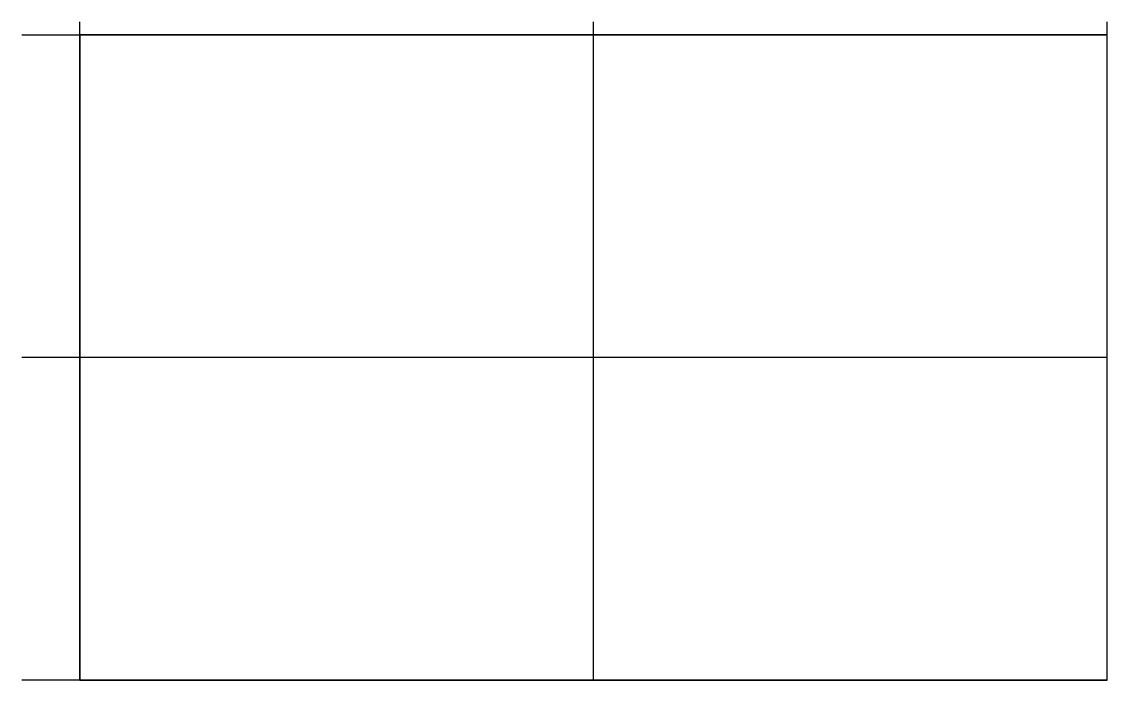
# Model space of a CAD drawing. Extents: x -4 to 70, y -44 to 0.9.
import ezdxf

# ---------------------------------------------------------------- set-up
doc = ezdxf.new("R2010")
doc.units = 0
doc.layers.get('0').update_dxf_attribs({"linetype": 'CONTINUOUS'})

msp = doc.modelspace()

# ---------------------------------------------------------------- linework, layer by layer
at = {"linetype": 'CONTINUOUS'}
for p, q in [((0, -44), (0, 0.9)), ((35, -44), (35, 0.9)), ((70, -44), (70, 0.9)), ((-3.97, 0), (70, 0)), ((70, 0), (0, 0)), ((0, 0), (0, -44)), ((70, -44), (70, 0)), ((70, -22), (-3.97, -22)), ((70, -44), (-3.97, -44)), ((0, -44), (70, -44))]:
    msp.add_line(p, q, dxfattribs=at)

doc.saveas('drawing.dxf')
